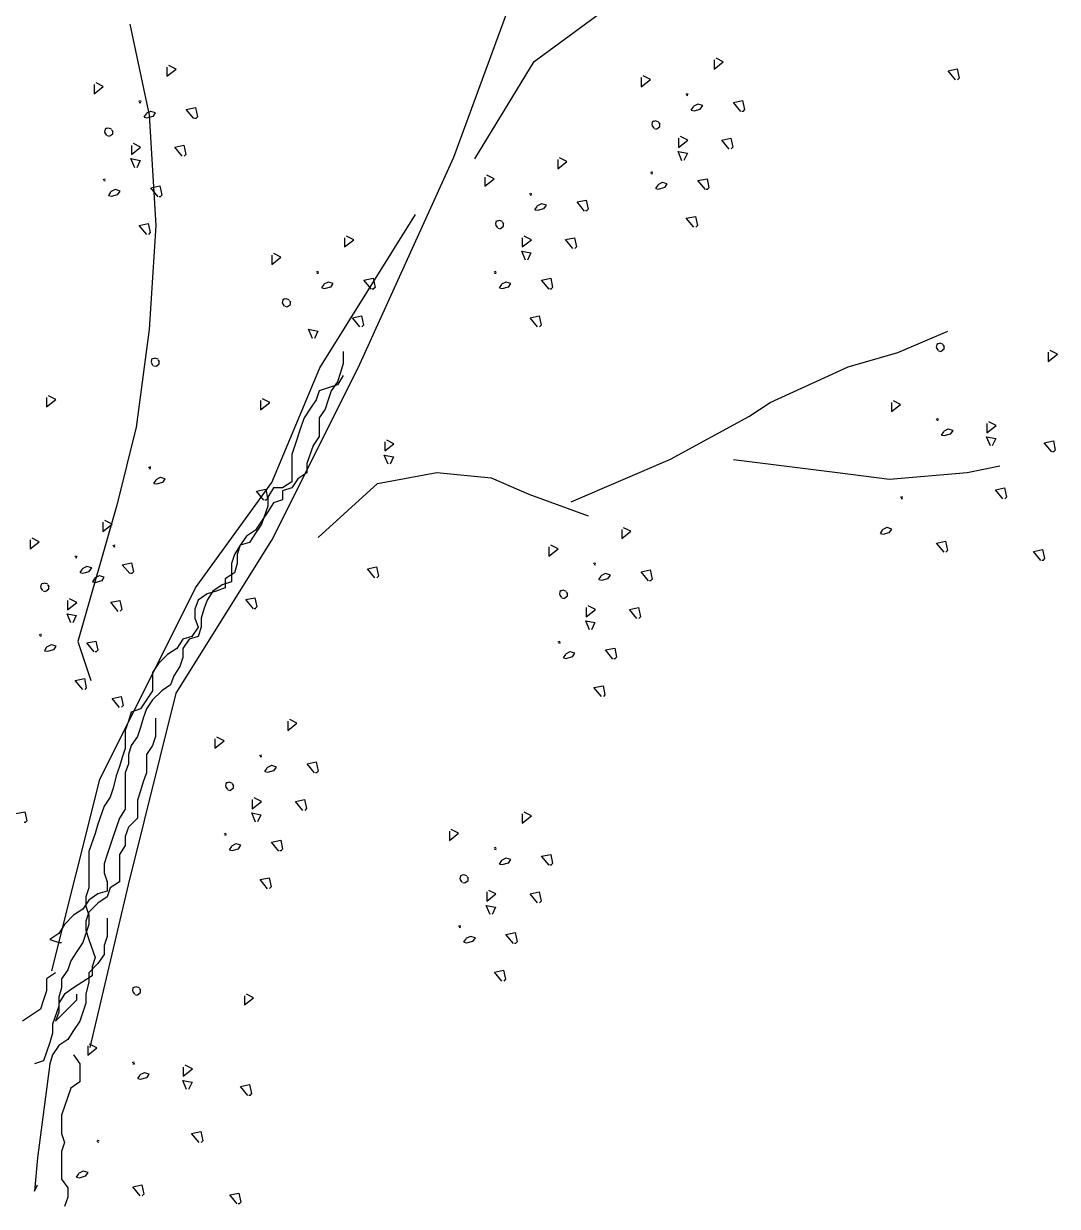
# Model space of a CAD drawing. Extents: x -1.78 to 1.64, y 0 to 4.33.
# Drawn here: x -0.104 to 1.061, y 1.578 to 2.911 of the extents above; entities that cross this region are included whole.
import ezdxf

# ---------------------------------------------------------------- set-up
doc = ezdxf.new("R2010")
doc.units = 0
doc.header["$MEASUREMENT"] = 0

msp = doc.modelspace()

# ---------------------------------------------------------------- linework, layer by layer
for p, q in [((0.3803, 2.7603), (0.4558, 2.9653)), ((0.4711, 2.8682), (0.5625, 2.9353)), ((0.0153, 2.9101), (0.0372, 2.8076)), ((0.4041, 2.7585), (0.4711, 2.8682)), ((0.6737, 2.8698), (0.6737, 2.8594)), ((0.6737, 2.8594), (0.6841, 2.8676)), ((0.6841, 2.8676), (0.6759, 2.8717)), ((0.0571, 2.8618), (0.0571, 2.8514)), ((0.0571, 2.8514), (0.0675, 2.8596)), ((0.0675, 2.8596), (0.0593, 2.8637)), ((0.602, 2.8479), (0.5938, 2.8519)), ((0.9374, 2.8575), (0.9477, 2.8597)), ((0.9458, 2.8473), (0.9374, 2.8575)), ((0.9477, 2.8597), (0.9498, 2.8493)), ((-0.025, 2.842), (-0.025, 2.8317)), ((-0.025, 2.8317), (-0.0146, 2.8398)), ((-0.0146, 2.8398), (-0.0228, 2.8439)), ((0.5916, 2.8501), (0.5916, 2.8397)), ((0.5916, 2.8397), (0.602, 2.8479)), ((0.9498, 2.8493), (0.948, 2.8474)), ((0.6426, 2.8316), (0.642, 2.8307)), ((0.6426, 2.8301), (0.6442, 2.8297)), ((0.6445, 2.8313), (0.6432, 2.8316)), ((0.6442, 2.8304), (0.6442, 2.8307)), ((0.026, 2.8236), (0.0254, 2.8227)), ((0.026, 2.822), (0.0276, 2.8217)), ((0.0279, 2.8233), (0.0266, 2.8236)), ((0.0276, 2.8224), (0.0276, 2.8227)), ((0.0387, 2.8119), (0.0336, 2.8093)), ((0.0444, 2.8103), (0.039, 2.8119)), ((0.0789, 2.814), (0.0892, 2.8161)), ((0.0873, 2.8038), (0.0789, 2.814)), ((0.0892, 2.8161), (0.0914, 2.8058)), ((0.6502, 2.817), (0.6477, 2.8132)), ((0.648, 2.8132), (0.6512, 2.8126)), ((0.6553, 2.8199), (0.6502, 2.8173)), ((0.6512, 2.8126), (0.6582, 2.8145)), ((0.661, 2.8183), (0.6556, 2.8199)), ((0.6582, 2.8142), (0.661, 2.8183)), ((0.6955, 2.822), (0.7058, 2.8241)), ((0.7039, 2.8118), (0.6955, 2.822)), ((0.7049, 2.8122), (0.7068, 2.8122)), ((0.7058, 2.8241), (0.708, 2.8138)), ((0.708, 2.8138), (0.7061, 2.8119)), ((0.0336, 2.809), (0.0311, 2.8052)), ((0.0314, 2.8052), (0.0346, 2.8045)), ((0.0346, 2.8045), (0.0416, 2.8065)), ((0.0372, 2.8076), (0.0446, 2.6831)), ((0.0416, 2.8061), (0.0444, 2.8103)), ((0.0883, 2.8042), (0.0902, 2.8042)), ((0.0914, 2.8058), (0.0895, 2.8039)), ((0.6041, 2.7998), (0.6035, 2.7966)), ((0.606, 2.8008), (0.6041, 2.7998)), ((0.6079, 2.8011), (0.606, 2.8005)), ((0.6114, 2.7998), (0.6079, 2.8011)), ((0.613, 2.7973), (0.6114, 2.7992)), ((-0.0125, 2.7918), (-0.0131, 2.7886)), ((-0.0131, 2.7883), (-0.0109, 2.7848)), ((-0.0106, 2.7928), (-0.0125, 2.7918)), ((-0.0087, 2.7931), (-0.0106, 2.7924)), ((-0.0052, 2.7918), (-0.0087, 2.7931)), ((-0.0074, 2.7842), (-0.0039, 2.7867)), ((-0.0036, 2.7893), (-0.0052, 2.7912)), ((-0.0039, 2.7867), (-0.0039, 2.7893)), ((0.6035, 2.7963), (0.6057, 2.7928)), ((0.6063, 2.7925), (0.6089, 2.7919)), ((0.6092, 2.7922), (0.6127, 2.7947)), ((0.6127, 2.7947), (0.6127, 2.7973)), ((-0.0103, 2.7845), (-0.0077, 2.7839)), ((0.0171, 2.7736), (0.0171, 2.7632)), ((0.0275, 2.7714), (0.0193, 2.7755)), ((0.0659, 2.7716), (0.0762, 2.7737)), ((0.0762, 2.7737), (0.0783, 2.7634)), ((0.6337, 2.7816), (0.6337, 2.7713)), ((0.6337, 2.7713), (0.6441, 2.7794)), ((0.6441, 2.7794), (0.6359, 2.7835)), ((0.6825, 2.7796), (0.6928, 2.7817)), ((0.6909, 2.7694), (0.6825, 2.7796)), ((0.6928, 2.7817), (0.695, 2.7714)), ((0.0209, 2.7483), (0.0166, 2.7586)), ((0.0166, 2.7586), (0.027, 2.7567)), ((0.0171, 2.7632), (0.0275, 2.7714)), ((0.0743, 2.7614), (0.0659, 2.7716)), ((0.0783, 2.7634), (0.0765, 2.7614)), ((0.2725, 2.523), (0.3803, 2.7603)), ((0.5079, 2.7554), (0.4997, 2.7595)), ((0.6375, 2.7563), (0.6332, 2.7666)), ((0.6332, 2.7666), (0.6436, 2.7647)), ((0.6436, 2.7647), (0.6397, 2.7564)), ((0.695, 2.7714), (0.6931, 2.7695)), ((0.027, 2.7567), (0.0231, 2.7484)), ((0.4975, 2.7576), (0.4975, 2.7472)), ((0.4975, 2.7472), (0.5079, 2.7554)), ((-0.014, 2.7355), (-0.0147, 2.7345)), ((-0.014, 2.7339), (-0.0124, 2.7336)), ((-0.0121, 2.7352), (-0.0134, 2.7355)), ((-0.0124, 2.7342), (-0.0124, 2.7345)), ((0.4154, 2.7379), (0.4154, 2.7275)), ((0.4154, 2.7275), (0.4258, 2.7357)), ((0.4258, 2.7357), (0.4177, 2.7398)), ((0.6026, 2.7435), (0.6019, 2.7425)), ((0.6026, 2.7419), (0.6042, 2.7416)), ((0.6045, 2.7432), (0.6032, 2.7435)), ((0.6042, 2.7422), (0.6042, 2.7425)), ((0.6554, 2.7338), (0.6658, 2.736)), ((0.6639, 2.7237), (0.6554, 2.7338)), ((0.6658, 2.736), (0.6679, 2.7257)), ((-0.0064, 2.7209), (-0.0089, 2.717)), ((-0.0013, 2.7237), (-0.0064, 2.7212)), ((0.0044, 2.7221), (-0.001, 2.7237)), ((0.0015, 2.718), (0.0044, 2.7221)), ((0.0388, 2.7258), (0.0492, 2.728)), ((0.0473, 2.7157), (0.0388, 2.7258)), ((0.0492, 2.728), (0.0513, 2.7176)), ((0.4664, 2.7195), (0.4658, 2.7185)), ((0.4683, 2.7191), (0.4671, 2.7195)), ((0.6102, 2.7289), (0.6077, 2.7251)), ((0.608, 2.7251), (0.6112, 2.7244)), ((0.6153, 2.7317), (0.6102, 2.7292)), ((0.6112, 2.7244), (0.6181, 2.7263)), ((0.621, 2.7301), (0.6156, 2.7317)), ((0.6181, 2.726), (0.621, 2.7301)), ((0.6649, 2.7241), (0.6668, 2.7241)), ((0.6679, 2.7257), (0.6661, 2.7237)), ((-0.0086, 2.717), (-0.0054, 2.7164)), ((-0.0054, 2.7164), (0.0015, 2.7183)), ((0.0483, 2.7161), (0.0502, 2.7161)), ((0.0513, 2.7176), (0.0495, 2.7157)), ((0.4664, 2.7179), (0.468, 2.7176)), ((0.468, 2.7182), (0.468, 2.7185)), ((0.4792, 2.7077), (0.4741, 2.7051)), ((0.4849, 2.7061), (0.4795, 2.7077)), ((0.482, 2.702), (0.4849, 2.7061)), ((0.5193, 2.7098), (0.5296, 2.7119)), ((0.5278, 2.6996), (0.5193, 2.7098)), ((0.5296, 2.7119), (0.5318, 2.7016)), ((0.2294, 2.523), (0.3372, 2.6956)), ((0.4741, 2.7048), (0.4715, 2.701)), ((0.4718, 2.701), (0.475, 2.7004)), ((0.475, 2.7004), (0.482, 2.7023)), ((0.5287, 2.7001), (0.5306, 2.7001)), ((0.5318, 2.7016), (0.53, 2.6997)), ((0.6424, 2.6914), (0.6528, 2.6936)), ((0.6528, 2.6936), (0.6549, 2.6833)), ((0.0258, 2.6834), (0.0361, 2.6856)), ((0.0343, 2.6732), (0.0258, 2.6834)), ((0.0361, 2.6856), (0.0383, 2.6752)), ((0.0446, 2.6831), (0.0372, 2.566)), ((0.4279, 2.6876), (0.4273, 2.6845)), ((0.4273, 2.6841), (0.4295, 2.6806)), ((0.4298, 2.6886), (0.4279, 2.6876)), ((0.4318, 2.6889), (0.4298, 2.6883)), ((0.4302, 2.6803), (0.4327, 2.6797)), ((0.4352, 2.6876), (0.4318, 2.6889)), ((0.433, 2.68), (0.4365, 2.6826)), ((0.4368, 2.6851), (0.4352, 2.687)), ((0.4365, 2.6826), (0.4365, 2.6851)), ((0.6509, 2.6813), (0.6424, 2.6914)), ((0.6549, 2.6833), (0.6531, 2.6813)), ((0.0383, 2.6752), (0.0365, 2.6733)), ((0.2573, 2.6695), (0.2573, 2.6591)), ((0.2573, 2.6591), (0.2677, 2.6673)), ((0.2677, 2.6673), (0.2595, 2.6714)), ((0.4575, 2.6695), (0.4575, 2.6591)), ((0.4575, 2.6591), (0.4679, 2.6673)), ((0.4679, 2.6673), (0.4597, 2.6714)), ((0.5063, 2.6674), (0.5166, 2.6695)), ((0.5147, 2.6572), (0.5063, 2.6674)), ((0.5166, 2.6695), (0.5188, 2.6592)), ((0.4613, 2.6441), (0.457, 2.6544)), ((0.457, 2.6544), (0.4674, 2.6525)), ((0.4674, 2.6525), (0.4635, 2.6442)), ((0.5188, 2.6592), (0.5169, 2.6573)), ((0.1752, 2.6497), (0.1752, 2.6393)), ((0.1752, 2.6393), (0.1856, 2.6475)), ((0.1856, 2.6475), (0.1774, 2.6516)), ((0.2262, 2.6313), (0.2256, 2.6304)), ((0.2262, 2.6297), (0.2278, 2.6294)), ((0.2281, 2.631), (0.2268, 2.6313)), ((0.2278, 2.63), (0.2278, 2.6304)), ((0.4264, 2.6313), (0.4258, 2.6304)), ((0.4264, 2.6297), (0.428, 2.6294)), ((0.4283, 2.631), (0.427, 2.6313)), ((0.428, 2.63), (0.428, 2.6304)), ((0.2338, 2.6167), (0.2313, 2.6129)), ((0.2316, 2.6129), (0.2348, 2.6122)), ((0.2389, 2.6195), (0.2338, 2.617)), ((0.2348, 2.6122), (0.2418, 2.6141)), ((0.2446, 2.618), (0.2392, 2.6195)), ((0.2418, 2.6138), (0.2446, 2.618)), ((0.2791, 2.6216), (0.2894, 2.6238)), ((0.2875, 2.6115), (0.2791, 2.6216)), ((0.2894, 2.6238), (0.2916, 2.6135)), ((0.2916, 2.6135), (0.2897, 2.6115)), ((0.434, 2.6167), (0.4315, 2.6129)), ((0.4318, 2.6129), (0.435, 2.6122)), ((0.4391, 2.6195), (0.434, 2.617)), ((0.435, 2.6122), (0.442, 2.6141)), ((0.4448, 2.618), (0.4394, 2.6195)), ((0.442, 2.6138), (0.4448, 2.618)), ((0.4793, 2.6216), (0.4896, 2.6238)), ((0.4877, 2.6115), (0.4793, 2.6216)), ((0.4896, 2.6238), (0.4918, 2.6135)), ((0.4918, 2.6135), (0.4899, 2.6115)), ((0.1877, 2.5995), (0.1871, 2.5963)), ((0.1896, 2.6005), (0.1877, 2.5995)), ((0.1915, 2.6008), (0.1896, 2.6001)), ((0.195, 2.5995), (0.1915, 2.6008)), ((0.1966, 2.597), (0.195, 2.5989)), ((0.2885, 2.6119), (0.2904, 2.6119)), ((0.4887, 2.6119), (0.4906, 2.6119)), ((0.1871, 2.596), (0.1893, 2.5925)), ((0.1899, 2.5922), (0.1925, 2.5915)), ((0.1928, 2.5919), (0.1963, 2.5944)), ((0.1963, 2.5944), (0.1963, 2.597)), ((0.2661, 2.5792), (0.2764, 2.5814)), ((0.2745, 2.5691), (0.2661, 2.5792)), ((0.2764, 2.5814), (0.2785, 2.5711)), ((0.4663, 2.5792), (0.4766, 2.5814)), ((0.4747, 2.5691), (0.4663, 2.5792)), ((0.4766, 2.5814), (0.4787, 2.5711)), ((0.0372, 2.566), (0.0226, 2.4562)), ((0.2211, 2.556), (0.2168, 2.5663)), ((0.2168, 2.5663), (0.2272, 2.5643)), ((0.2272, 2.5643), (0.2233, 2.5561)), ((0.2785, 2.5711), (0.2767, 2.5691)), ((0.4787, 2.5711), (0.4769, 2.5691)), ((0.8809, 2.5401), (0.937, 2.5641)), ((0.9246, 2.5493), (0.924, 2.5461)), ((0.924, 2.5458), (0.9262, 2.5423)), ((0.9265, 2.5503), (0.9246, 2.5493)), ((0.9284, 2.5506), (0.9265, 2.55)), ((0.9319, 2.5493), (0.9284, 2.5506)), ((0.9335, 2.5468), (0.9319, 2.5487)), ((0.9332, 2.5442), (0.9332, 2.5468)), ((0.0398, 2.5325), (0.0392, 2.5293)), ((0.0417, 2.5335), (0.0398, 2.5325)), ((0.0436, 2.5338), (0.0417, 2.5331)), ((0.0471, 2.5325), (0.0436, 2.5338)), ((0.2558, 2.5414), (0.2558, 2.5278)), ((0.8249, 2.5241), (0.8809, 2.5401)), ((0.9268, 2.542), (0.9294, 2.5414)), ((0.9297, 2.5417), (0.9332, 2.5442)), ((1.0502, 2.5405), (1.0502, 2.5301)), ((1.0502, 2.5301), (1.0606, 2.5383)), ((1.0606, 2.5383), (1.0524, 2.5424)), ((0.0392, 2.529), (0.0414, 2.5255)), ((0.042, 2.5252), (0.0446, 2.5246)), ((0.0449, 2.5249), (0.0484, 2.5274)), ((0.0487, 2.53), (0.0471, 2.5319)), ((0.0484, 2.5274), (0.0484, 2.53)), ((0.1755, 2.3288), (0.2725, 2.523)), ((0.1755, 2.3936), (0.2294, 2.523)), ((0.2558, 2.5278), (0.2527, 2.5176)), ((0.7368, 2.484), (0.8249, 2.5241)), ((0.2492, 2.5071), (0.2422, 2.4969)), ((0.2527, 2.5176), (0.2492, 2.5071)), ((0.2558, 2.5141), (0.2492, 2.5039)), ((0.2285, 2.4969), (0.2253, 2.4867)), ((0.239, 2.5004), (0.2285, 2.4969)), ((0.2492, 2.5039), (0.239, 2.5004)), ((0.2422, 2.4969), (0.239, 2.4867)), ((-0.0786, 2.4893), (-0.0786, 2.4789)), ((-0.0786, 2.4789), (-0.0682, 2.4871)), ((-0.0682, 2.4871), (-0.0764, 2.4912)), ((0.1625, 2.4861), (0.1625, 2.4757)), ((0.1625, 2.4757), (0.1729, 2.4839)), ((0.1729, 2.4839), (0.1647, 2.488)), ((0.2253, 2.4867), (0.2183, 2.4765)), ((0.239, 2.4867), (0.2355, 2.4765)), ((0.7128, 2.468), (0.7368, 2.484)), ((0.8736, 2.4839), (0.8736, 2.4736)), ((0.8736, 2.4736), (0.884, 2.4817)), ((0.884, 2.4817), (0.8758, 2.4858)), ((0.2117, 2.4664), (0.2082, 2.4559)), ((0.2183, 2.4765), (0.2117, 2.4664)), ((0.2355, 2.4765), (0.2285, 2.4664)), ((0.2285, 2.4664), (0.2285, 2.4457)), ((0.6247, 2.4199), (0.7128, 2.468)), ((0.9246, 2.4655), (0.924, 2.4646)), ((0.9265, 2.4652), (0.9252, 2.4655)), ((0.0226, 2.4562), (0.0007, 2.3683)), ((0.2082, 2.4559), (0.2012, 2.4355)), ((0.9246, 2.4639), (0.9262, 2.4636)), ((0.9262, 2.4643), (0.9262, 2.4646)), ((0.9373, 2.4538), (0.9322, 2.4512)), ((0.943, 2.4522), (0.9376, 2.4538)), ((0.9402, 2.448), (0.943, 2.4522)), ((0.9813, 2.4602), (0.9813, 2.4498)), ((0.9813, 2.4498), (0.9917, 2.458)), ((0.9917, 2.458), (0.9835, 2.4621)), ((0.2285, 2.4457), (0.2218, 2.4355)), ((0.3026, 2.4395), (0.3026, 2.4292)), ((0.3129, 2.4373), (0.3048, 2.4414)), ((0.9322, 2.4509), (0.9297, 2.4471)), ((0.93, 2.4471), (0.9332, 2.4465)), ((0.9332, 2.4465), (0.9402, 2.4484)), ((0.9851, 2.4349), (0.9808, 2.4451)), ((0.9808, 2.4451), (0.9912, 2.4432)), ((0.9912, 2.4432), (0.9873, 2.4349)), ((1.0457, 2.4383), (1.0561, 2.4405)), ((1.0561, 2.4405), (1.0582, 2.4302)), ((0.2012, 2.4355), (0.198, 2.4253)), ((0.2218, 2.4355), (0.2148, 2.4152)), ((0.3026, 2.4292), (0.3129, 2.4373)), ((1.0542, 2.4282), (1.0457, 2.4383)), ((1.0552, 2.4286), (1.057, 2.4286)), ((1.0582, 2.4302), (1.0564, 2.4282)), ((0.198, 2.4253), (0.198, 2.3945)), ((0.2148, 2.4152), (0.2148, 2.4047)), ((0.3064, 2.4142), (0.302, 2.4245)), ((0.302, 2.4245), (0.3125, 2.4226)), ((0.3125, 2.4226), (0.3086, 2.4143)), ((0.5126, 2.3718), (0.6247, 2.4199)), ((0.6957, 2.4196), (0.8128, 2.4049)), ((0.9591, 2.4049), (0.9957, 2.4123)), ((0.0369, 2.4111), (0.0363, 2.4102)), ((0.0369, 2.4096), (0.0385, 2.4092)), ((0.0388, 2.4108), (0.0375, 2.4111)), ((0.0385, 2.4099), (0.0385, 2.4102)), ((0.0496, 2.3994), (0.0445, 2.3968)), ((0.0553, 2.3978), (0.0499, 2.3994)), ((0.2148, 2.4047), (0.2047, 2.398)), ((0.2944, 2.3927), (0.3614, 2.4049)), ((0.3614, 2.4049), (0.4224, 2.3988)), ((0.4224, 2.3988), (0.465, 2.3805)), ((0.8128, 2.4049), (0.8713, 2.3976)), ((0.8713, 2.3976), (0.9591, 2.4049)), ((0.0445, 2.3965), (0.042, 2.3927)), ((0.0423, 2.3927), (0.0455, 2.3921)), ((0.0455, 2.3921), (0.0525, 2.394)), ((0.0525, 2.3937), (0.0553, 2.3978)), ((0.0892, 2.2749), (0.1755, 2.3936)), ((0.158, 2.384), (0.1684, 2.3861)), ((0.1684, 2.3861), (0.1705, 2.3758)), ((0.1773, 2.3878), (0.1707, 2.3773)), ((0.1875, 2.3878), (0.1773, 2.3878)), ((0.198, 2.3945), (0.1875, 2.3878)), ((0.198, 2.3878), (0.1875, 2.3843)), ((0.2047, 2.398), (0.198, 2.3878)), ((0.2274, 2.3317), (0.2944, 2.3927)), ((0.9907, 2.3854), (1.001, 2.3876)), ((0.9992, 2.3753), (0.9907, 2.3854)), ((1.001, 2.3876), (1.0032, 2.3773)), ((0.1665, 2.3738), (0.158, 2.384)), ((0.1675, 2.3742), (0.1694, 2.3742)), ((0.1705, 2.3758), (0.1687, 2.3739)), ((0.1707, 2.3773), (0.1707, 2.3671)), ((0.1875, 2.3741), (0.1773, 2.3706)), ((0.1875, 2.3843), (0.1875, 2.3741)), ((0.465, 2.3805), (0.532, 2.3561)), ((0.8846, 2.3774), (0.8839, 2.3764)), ((0.8846, 2.3758), (0.8861, 2.3755)), ((0.8865, 2.3771), (0.8852, 2.3774)), ((0.8861, 2.3761), (0.8861, 2.3764)), ((1.0032, 2.3773), (1.0014, 2.3753)), ((0.0007, 2.3683), (-0.0432, 2.2146)), ((0.1707, 2.3671), (0.1637, 2.3468)), ((0.1707, 2.3605), (0.1637, 2.35)), ((0.1773, 2.3706), (0.1707, 2.3605)), ((-0.015, 2.3489), (-0.015, 2.3386)), ((-0.015, 2.3386), (-0.0046, 2.3467)), ((-0.0046, 2.3467), (-0.0128, 2.3508)), ((0.1637, 2.35), (0.157, 2.3398)), ((0.1637, 2.3468), (0.157, 2.3366)), ((0.1468, 2.3331), (0.1398, 2.3229)), ((0.157, 2.3398), (0.1468, 2.3331)), ((0.157, 2.3366), (0.15, 2.3261)), ((0.5696, 2.3409), (0.5696, 2.3305)), ((0.5696, 2.3305), (0.58, 2.3387)), ((0.58, 2.3387), (0.5718, 2.3428)), ((0.8633, 2.34), (0.8608, 2.3362)), ((0.8611, 2.3362), (0.8643, 2.3355)), ((0.8684, 2.3429), (0.8633, 2.3403)), ((0.8643, 2.3355), (0.8712, 2.3374)), ((0.8741, 2.3413), (0.8687, 2.3429)), ((0.8712, 2.3371), (0.8741, 2.3413)), ((-0.0971, 2.3292), (-0.0971, 2.3188)), ((-0.0971, 2.3188), (-0.0867, 2.327)), ((-0.0867, 2.327), (-0.0949, 2.3311)), ((-0.0031, 2.323), (-0.0038, 2.3221)), ((-0.0031, 2.3214), (-0.0015, 2.3211)), ((-0.0012, 2.3227), (-0.0025, 2.323)), ((-0.0015, 2.3217), (-0.0015, 2.3221)), ((0.0677, 2.1562), (0.1755, 2.3288)), ((0.1398, 2.3229), (0.1332, 2.3124)), ((0.1398, 2.3229), (0.1363, 2.3124)), ((0.15, 2.3261), (0.1398, 2.3229)), ((0.4875, 2.3212), (0.4875, 2.3108)), ((0.4875, 2.3108), (0.4979, 2.319)), ((0.4979, 2.319), (0.4897, 2.3231)), ((0.9244, 2.3253), (0.9347, 2.3275)), ((0.9329, 2.3151), (0.9244, 2.3253)), ((0.9347, 2.3275), (0.9369, 2.3171)), ((-0.0461, 2.3108), (-0.0467, 2.3098)), ((-0.0461, 2.3092), (-0.0445, 2.3089)), ((-0.0442, 2.3105), (-0.0454, 2.3108)), ((-0.0445, 2.3095), (-0.0445, 2.3098)), ((0.1332, 2.3124), (0.1297, 2.3023)), ((0.1363, 2.3124), (0.1363, 2.3023)), ((0.9369, 2.3171), (0.9351, 2.3152)), ((1.0337, 2.3161), (1.044, 2.3182)), ((1.0421, 2.3059), (1.0337, 2.3161)), ((1.0431, 2.3063), (1.045, 2.3063)), ((1.044, 2.3182), (1.0462, 2.3079)), ((1.0462, 2.3079), (1.0443, 2.3059)), ((-0.0384, 2.2962), (-0.041, 2.2923)), ((-0.0407, 2.2923), (-0.0375, 2.2917)), ((-0.0333, 2.299), (-0.0384, 2.2965)), ((-0.0375, 2.2917), (-0.0305, 2.2936)), ((-0.0276, 2.2974), (-0.033, 2.299)), ((-0.0305, 2.2933), (-0.0276, 2.2974)), ((0.0068, 2.3011), (0.0171, 2.3033)), ((0.0153, 2.291), (0.0068, 2.3011)), ((0.0171, 2.3033), (0.0193, 2.293)), ((0.0193, 2.293), (0.0175, 2.291)), ((0.1297, 2.3023), (0.1297, 2.2819)), ((0.1363, 2.3023), (0.1332, 2.2921)), ((0.2831, 2.2964), (0.2934, 2.2985)), ((0.2915, 2.2862), (0.2831, 2.2964)), ((0.2934, 2.2985), (0.2956, 2.2882)), ((0.5385, 2.3028), (0.5379, 2.3018)), ((0.5385, 2.3012), (0.5401, 2.3009)), ((0.5404, 2.3025), (0.5391, 2.3028)), ((0.5401, 2.3015), (0.5401, 2.3018)), ((0.5914, 2.2931), (0.6017, 2.2953)), ((0.5998, 2.2829), (0.5914, 2.2931)), ((0.6017, 2.2953), (0.6039, 2.2849)), ((-0.0846, 2.279), (-0.0852, 2.2758)), ((-0.0827, 2.2799), (-0.0846, 2.279)), ((-0.0807, 2.2802), (-0.0827, 2.2796)), ((-0.0773, 2.279), (-0.0807, 2.2802)), ((-0.0244, 2.2856), (-0.0269, 2.2818)), ((-0.0266, 2.2818), (-0.0234, 2.2812)), ((-0.0193, 2.2885), (-0.0244, 2.2859)), ((-0.0234, 2.2812), (-0.0164, 2.2831)), ((-0.0136, 2.2869), (-0.019, 2.2885)), ((-0.0164, 2.2827), (-0.0136, 2.2869)), ((0.0162, 2.2914), (0.0181, 2.2914)), ((0.1297, 2.2819), (0.1195, 2.2784)), ((0.1332, 2.2921), (0.1227, 2.2851)), ((0.1227, 2.2851), (0.1227, 2.2749)), ((0.2956, 2.2882), (0.2937, 2.2863)), ((0.5461, 2.2881), (0.5436, 2.2843)), ((0.5439, 2.2843), (0.5471, 2.2837)), ((0.5512, 2.291), (0.5461, 2.2885)), ((0.5471, 2.2837), (0.5541, 2.2856)), ((0.5569, 2.2894), (0.5515, 2.291)), ((0.5541, 2.2853), (0.5569, 2.2894)), ((0.6008, 2.2834), (0.6027, 2.2834)), ((0.6039, 2.2849), (0.602, 2.283)), ((-0.0852, 2.2755), (-0.083, 2.272)), ((-0.0823, 2.2717), (-0.0798, 2.271)), ((-0.0795, 2.2713), (-0.076, 2.2739)), ((-0.0757, 2.2764), (-0.0773, 2.2783)), ((-0.076, 2.2739), (-0.076, 2.2764)), ((-0.0186, 2.0592), (0.0892, 2.2749)), ((0.1023, 2.2682), (0.0922, 2.2612)), ((0.1125, 2.2714), (0.1023, 2.2682)), ((0.109, 2.2714), (0.1023, 2.2612)), ((0.1195, 2.2784), (0.109, 2.2714)), ((0.1227, 2.2749), (0.1125, 2.2714)), ((0.5, 2.271), (0.4994, 2.2678)), ((0.4994, 2.2675), (0.5016, 2.264)), ((0.5019, 2.2719), (0.5, 2.271)), ((0.5038, 2.2722), (0.5019, 2.2716)), ((0.5073, 2.271), (0.5038, 2.2722)), ((0.5051, 2.2633), (0.5086, 2.2659)), ((0.5089, 2.2684), (0.5073, 2.2703)), ((0.5086, 2.2659), (0.5086, 2.2684)), ((-0.055, 2.2608), (-0.055, 2.2504)), ((-0.055, 2.2504), (-0.0446, 2.2586)), ((-0.0446, 2.2586), (-0.0528, 2.2627)), ((-0.0062, 2.2587), (0.0041, 2.2609)), ((0.0022, 2.2485), (-0.0062, 2.2587)), ((0.0041, 2.2609), (0.0063, 2.2505)), ((0.0922, 2.2612), (0.0887, 2.2511)), ((0.1023, 2.2612), (0.0988, 2.2511)), ((0.146, 2.2617), (0.1563, 2.2638)), ((0.1545, 2.2515), (0.146, 2.2617)), ((0.1563, 2.2638), (0.1585, 2.2535)), ((0.1585, 2.2535), (0.1567, 2.2516)), ((0.5022, 2.2636), (0.5048, 2.263)), ((0.5296, 2.2528), (0.5296, 2.2424)), ((0.54, 2.2506), (0.5318, 2.2547)), ((0.5784, 2.2507), (0.5887, 2.2529)), ((0.5887, 2.2529), (0.5908, 2.2425)), ((-0.0512, 2.2355), (-0.0555, 2.2457)), ((-0.0555, 2.2457), (-0.0451, 2.2438)), ((-0.0451, 2.2438), (-0.049, 2.2355)), ((0.0063, 2.2505), (0.0044, 2.2486)), ((0.0887, 2.2511), (0.0887, 2.2409)), ((0.0887, 2.2409), (0.0922, 2.2307)), ((0.0988, 2.2511), (0.0957, 2.2409)), ((0.0957, 2.2409), (0.0957, 2.2307)), ((0.1554, 2.2519), (0.1573, 2.2519)), ((0.5296, 2.2424), (0.54, 2.2506)), ((0.5868, 2.2405), (0.5784, 2.2507)), ((0.5908, 2.2425), (0.589, 2.2406)), ((0.0922, 2.2307), (0.0852, 2.2202)), ((0.0957, 2.2307), (0.0922, 2.2202)), ((0.5334, 2.2275), (0.5291, 2.2377)), ((0.5291, 2.2377), (0.5395, 2.2358)), ((0.5395, 2.2358), (0.5356, 2.2275)), ((-0.0861, 2.2226), (-0.0867, 2.2217)), ((-0.0861, 2.2211), (-0.0845, 2.2207)), ((-0.0842, 2.2223), (-0.0855, 2.2226)), ((-0.0845, 2.2214), (-0.0845, 2.2217)), ((-0.0432, 2.2146), (-0.0286, 2.1707)), ((-0.0332, 2.213), (-0.0229, 2.2151)), ((-0.0248, 2.2028), (-0.0332, 2.213)), ((-0.0229, 2.2151), (-0.0207, 2.2048)), ((0.075, 2.217), (0.0683, 2.2065)), ((0.0852, 2.2202), (0.075, 2.217)), ((0.082, 2.217), (0.075, 2.2065)), ((0.0922, 2.2202), (0.082, 2.217)), ((0.4985, 2.2146), (0.4978, 2.2137)), ((0.4985, 2.213), (0.5001, 2.2127)), ((0.5004, 2.2143), (0.4991, 2.2146)), ((0.5001, 2.2134), (0.5001, 2.2137)), ((-0.0785, 2.208), (-0.081, 2.2042)), ((-0.0807, 2.2042), (-0.0775, 2.2036)), ((-0.0734, 2.2109), (-0.0785, 2.2083)), ((-0.0775, 2.2036), (-0.0705, 2.2055)), ((-0.0677, 2.2093), (-0.0731, 2.2109)), ((-0.0705, 2.2052), (-0.0677, 2.2093)), ((-0.0238, 2.2032), (-0.0219, 2.2032)), ((-0.0207, 2.2048), (-0.0226, 2.2029)), ((0.0578, 2.1999), (0.0477, 2.1897)), ((0.0683, 2.2065), (0.0578, 2.1999)), ((0.075, 2.2065), (0.075, 2.1964)), ((0.5061, 2.2), (0.5036, 2.1962)), ((0.5112, 2.2029), (0.5061, 2.2003)), ((0.5169, 2.2013), (0.5115, 2.2029)), ((0.514, 2.1971), (0.5169, 2.2013)), ((0.5513, 2.205), (0.5617, 2.2071)), ((0.5598, 2.1948), (0.5513, 2.205)), ((0.5617, 2.2071), (0.5638, 2.1968)), ((0.0477, 2.1897), (0.041, 2.1795)), ((0.0715, 2.1862), (0.0648, 2.176)), ((0.075, 2.1964), (0.0715, 2.1862)), ((0.5039, 2.1962), (0.5071, 2.1955)), ((0.5071, 2.1955), (0.514, 2.1975)), ((0.5608, 2.1952), (0.5627, 2.1952)), ((0.5638, 2.1968), (0.562, 2.1949)), ((-0.0462, 2.1706), (-0.0359, 2.1727)), ((-0.0359, 2.1727), (-0.0338, 2.1624)), ((0.041, 2.1795), (0.041, 2.1588)), ((0.0648, 2.176), (0.0613, 2.1658)), ((-0.0378, 2.1604), (-0.0462, 2.1706)), ((-0.0338, 2.1624), (-0.0356, 2.1605)), ((0.0613, 2.1658), (0.0512, 2.1588)), ((0.5383, 2.1626), (0.5487, 2.1647)), ((0.5468, 2.1524), (0.5383, 2.1626)), ((0.5487, 2.1647), (0.5508, 2.1544)), ((-0.0047, 2.1505), (0.0056, 2.1527)), ((0.0038, 2.1403), (-0.0047, 2.1505)), ((0.0056, 2.1527), (0.0078, 2.1423)), ((0.0138, 1.9405), (0.0677, 2.1562)), ((0.034, 2.1487), (0.0273, 2.1385)), ((0.041, 2.1588), (0.034, 2.1487)), ((0.041, 2.1487), (0.034, 2.1385)), ((0.0512, 2.1588), (0.041, 2.1487)), ((0.5508, 2.1544), (0.549, 2.1524)), ((0.0078, 2.1423), (0.006, 2.1404)), ((0.0168, 2.135), (0.0137, 2.1248)), ((0.0273, 2.1385), (0.0168, 2.135)), ((0.034, 2.1385), (0.0305, 2.128)), ((0.0137, 2.1248), (0.0102, 2.1143)), ((0.0305, 2.128), (0.0273, 2.1178)), ((0.0442, 2.128), (0.0442, 2.1076)), ((0.1932, 2.1246), (0.1932, 2.1142)), ((0.1932, 2.1142), (0.2036, 2.1224)), ((0.2036, 2.1224), (0.1955, 2.1265)), ((0.0102, 2.1143), (0.0102, 2.0939)), ((0.0238, 2.1076), (0.0168, 2.0974)), ((0.0273, 2.1178), (0.0238, 2.1076)), ((0.0442, 2.1076), (0.041, 2.0974)), ((0.1215, 2.1026), (0.1134, 2.1067)), ((0.0102, 2.0939), (0.0067, 2.0838)), ((0.0168, 2.0974), (0.0137, 2.0873)), ((0.041, 2.0974), (0.034, 2.0873)), ((0.1112, 2.1048), (0.1112, 2.0944)), ((0.1112, 2.0944), (0.1215, 2.1026)), ((0.0067, 2.0838), (0.0035, 2.0736)), ((0.0137, 2.0873), (0.0137, 2.0768)), ((0.034, 2.0873), (0.034, 2.0666)), ((0.1621, 2.0864), (0.1615, 2.0855)), ((0.1621, 2.0848), (0.1637, 2.0845)), ((0.164, 2.0861), (0.1628, 2.0864)), ((0.1637, 2.0851), (0.1637, 2.0855)), ((0.215, 2.0768), (0.2253, 2.0789)), ((0.2253, 2.0789), (0.2275, 2.0686)), ((0.0035, 2.0736), (0, 2.0631)), ((0.0137, 2.0768), (0.0102, 2.0666)), ((0.0102, 2.0666), (0.0102, 2.0256)), ((0.034, 2.0666), (0.0305, 2.0564)), ((0.1698, 2.0718), (0.1672, 2.068)), ((0.1675, 2.068), (0.1707, 2.0673)), ((0.1749, 2.0747), (0.1698, 2.0721)), ((0.1707, 2.0673), (0.1777, 2.0692)), ((0.1806, 2.0731), (0.1752, 2.0747)), ((0.1777, 2.0689), (0.1806, 2.0731)), ((0.2235, 2.0666), (0.215, 2.0768)), ((0.2244, 2.067), (0.2263, 2.067)), ((0.2275, 2.0686), (0.2257, 2.0666)), ((-0.0725, 1.8434), (-0.0186, 2.0592)), ((0, 2.0631), (-0.0035, 2.0494)), ((0.0305, 2.0564), (0.0273, 2.0462)), ((0.1236, 2.0546), (0.123, 2.0514)), ((0.1255, 2.0556), (0.1236, 2.0546)), ((0.1275, 2.0559), (0.1255, 2.0552)), ((0.131, 2.0546), (0.1275, 2.0559)), ((0.1325, 2.0521), (0.131, 2.054)), ((-0.007, 2.0392), (-0.0137, 2.0291)), ((-0.0035, 2.0494), (-0.007, 2.0392)), ((0.0273, 2.0462), (0.0238, 2.0357)), ((0.123, 2.0511), (0.1252, 2.0476)), ((0.1259, 2.0473), (0.1284, 2.0467)), ((0.1287, 2.047), (0.1322, 2.0495)), ((0.1322, 2.0495), (0.1322, 2.0521)), ((-0.0137, 2.0291), (-0.0207, 2.0087)), ((0.0102, 2.0256), (0.0035, 2.0154)), ((0.0238, 2.0357), (0.0238, 2.0154)), ((0.1532, 2.0364), (0.1532, 2.026)), ((0.1532, 2.026), (0.1636, 2.0342)), ((0.1636, 2.0342), (0.1554, 2.0383)), ((0.202, 2.0343), (0.2123, 2.0365)), ((0.2104, 2.0242), (0.202, 2.0343)), ((0.2123, 2.0365), (0.2145, 2.0262)), ((0.2145, 2.0262), (0.2126, 2.0242)), ((-0.1133, 2.0207), (-0.103, 2.0228)), ((-0.103, 2.0228), (-0.1008, 2.0125)), ((-0.1008, 2.0125), (-0.1027, 2.0106)), ((0.0035, 2.0154), (-0.0035, 1.995)), ((0.0238, 2.0154), (0.0137, 2.0052)), ((0.1571, 2.0111), (0.1527, 2.0214)), ((0.1527, 2.0214), (0.1631, 2.0194)), ((0.1631, 2.0194), (0.1593, 2.0112)), ((0.4575, 2.0204), (0.4575, 2.01)), ((0.4575, 2.01), (0.4679, 2.0182)), ((0.4679, 2.0182), (0.4597, 2.0223)), ((-0.1039, 2.0109), (-0.102, 2.0109)), ((-0.0207, 2.0087), (-0.0238, 1.9982)), ((0.0137, 2.0052), (0.0102, 1.995)), ((0.3754, 2.0007), (0.3754, 1.9903)), ((0.3858, 1.9985), (0.3776, 2.0026)), ((-0.0238, 1.9982), (-0.0308, 1.9779)), ((-0.0035, 1.995), (-0.007, 1.9845)), ((0.0102, 1.995), (0.0102, 1.9845)), ((0.1221, 1.9983), (0.1215, 1.9973)), ((0.1221, 1.9967), (0.1237, 1.9964)), ((0.124, 1.998), (0.1227, 1.9983)), ((0.1237, 1.997), (0.1237, 1.9973)), ((0.1348, 1.9865), (0.1297, 1.984)), ((0.1405, 1.9849), (0.1351, 1.9865)), ((0.175, 1.9886), (0.1853, 1.9908)), ((0.1834, 1.9784), (0.175, 1.9886)), ((0.1853, 1.9908), (0.1875, 1.9804)), ((0.3754, 1.9903), (0.3858, 1.9985)), ((-0.0308, 1.9779), (-0.0308, 1.9368)), ((-0.0102, 1.9744), (-0.0137, 1.9642)), ((-0.007, 1.9845), (-0.0102, 1.9744)), ((0.0102, 1.9845), (0.0035, 1.9744)), ((0.0035, 1.9744), (0.0035, 1.9438)), ((0.1297, 1.9836), (0.1272, 1.9798)), ((0.1275, 1.9798), (0.1307, 1.9792)), ((0.1307, 1.9792), (0.1377, 1.9811)), ((0.1377, 1.9808), (0.1405, 1.9849)), ((0.1844, 1.9789), (0.1863, 1.9789)), ((0.1875, 1.9804), (0.1856, 1.9785)), ((0.4264, 1.9823), (0.4258, 1.9813)), ((0.4264, 1.9807), (0.428, 1.9803)), ((0.4283, 1.9819), (0.427, 1.9823)), ((0.428, 1.981), (0.428, 1.9813)), ((0.4793, 1.9726), (0.4896, 1.9747)), ((0.4877, 1.9624), (0.4793, 1.9726)), ((0.4896, 1.9747), (0.4918, 1.9644)), ((-0.0137, 1.9642), (-0.0137, 1.954)), ((0.434, 1.9676), (0.4315, 1.9638)), ((0.4318, 1.9638), (0.435, 1.9632)), ((0.4391, 1.9705), (0.434, 1.9679)), ((0.435, 1.9632), (0.442, 1.9651)), ((0.4448, 1.9689), (0.4394, 1.9705)), ((0.442, 1.9648), (0.4448, 1.9689)), ((0.4887, 1.9629), (0.4906, 1.9629)), ((0.4918, 1.9644), (0.4899, 1.9625)), ((-0.0137, 1.954), (-0.0102, 1.9438)), ((0.162, 1.9462), (0.1723, 1.9484)), ((0.1704, 1.936), (0.162, 1.9462)), ((0.1723, 1.9484), (0.1744, 1.938)), ((0.3879, 1.9504), (0.3873, 1.9473)), ((0.3873, 1.9469), (0.3895, 1.9434)), ((0.3898, 1.9514), (0.3879, 1.9504)), ((0.3917, 1.9517), (0.3898, 1.9511)), ((0.3952, 1.9504), (0.3917, 1.9517)), ((0.3968, 1.9479), (0.3952, 1.9498)), ((0.3965, 1.9453), (0.3965, 1.9479)), ((-0.0308, 1.9368), (-0.0343, 1.9267)), ((-0.0293, 1.7571), (0.0138, 1.9405)), ((-0.0102, 1.9333), (-0.0207, 1.9302)), ((-0.0102, 1.9438), (-0.0102, 1.9333)), ((-0.007, 1.9368), (-0.0102, 1.9267)), ((0.0035, 1.9438), (-0.007, 1.9368)), ((0.1744, 1.938), (0.1726, 1.9361)), ((0.3901, 1.9431), (0.3927, 1.9425)), ((0.393, 1.9428), (0.3965, 1.9453)), ((0.4278, 1.9301), (0.4197, 1.9341)), ((0.4663, 1.9302), (0.4766, 1.9323)), ((0.4766, 1.9323), (0.4787, 1.922)), ((-0.0308, 1.9232), (-0.0375, 1.913)), ((-0.0343, 1.9267), (-0.0343, 1.9165)), ((-0.0207, 1.9302), (-0.0308, 1.9232)), ((-0.0207, 1.9197), (-0.0308, 1.9095)), ((-0.0102, 1.9267), (-0.0207, 1.9197)), ((0.4175, 1.9323), (0.4175, 1.9219)), ((0.4175, 1.9219), (0.4278, 1.9301)), ((0.4747, 1.92), (0.4663, 1.9302)), ((0.4787, 1.922), (0.4769, 1.9201)), ((-0.048, 1.906), (-0.0582, 1.8958)), ((-0.0375, 1.913), (-0.048, 1.906)), ((-0.0343, 1.9165), (-0.0308, 1.906)), ((-0.0308, 1.9095), (-0.0343, 1.8993)), ((-0.0308, 1.906), (-0.0308, 1.8958)), ((0.4213, 1.9069), (0.4169, 1.9172)), ((0.4169, 1.9172), (0.4274, 1.9153)), ((0.4274, 1.9153), (0.4235, 1.907)), ((-0.0582, 1.8958), (-0.0648, 1.8856)), ((-0.0343, 1.8993), (-0.0343, 1.8891)), ((-0.0308, 1.8958), (-0.0343, 1.8856)), ((-0.0102, 1.9028), (-0.0102, 1.8821)), ((0.3864, 1.8941), (0.3857, 1.8932)), ((0.3864, 1.8925), (0.388, 1.8922)), ((0.3883, 1.8938), (0.387, 1.8941)), ((0.388, 1.8928), (0.388, 1.8932)), ((-0.0648, 1.8856), (-0.075, 1.8786)), ((-0.0343, 1.8856), (-0.0375, 1.8755)), ((-0.0343, 1.8891), (-0.0308, 1.8786)), ((-0.0102, 1.8821), (-0.0137, 1.872)), ((0.394, 1.8795), (0.3914, 1.8757)), ((0.3991, 1.8823), (0.394, 1.8798)), ((0.4048, 1.8807), (0.3994, 1.8823)), ((0.4019, 1.8766), (0.4048, 1.8807)), ((0.4392, 1.8844), (0.4496, 1.8866)), ((0.4477, 1.8743), (0.4392, 1.8844)), ((0.4496, 1.8866), (0.4517, 1.8763)), ((-0.075, 1.8786), (-0.0648, 1.8755)), ((-0.0648, 1.8755), (-0.0617, 1.8755)), ((-0.0375, 1.8755), (-0.0445, 1.8653)), ((-0.0308, 1.8786), (-0.0238, 1.8583)), ((-0.0137, 1.872), (-0.0137, 1.8618)), ((0.3918, 1.8757), (0.3949, 1.875)), ((0.3949, 1.875), (0.4019, 1.8769)), ((0.4487, 1.8747), (0.4505, 1.8747)), ((0.4517, 1.8763), (0.4499, 1.8743)), ((-0.0512, 1.8548), (-0.0547, 1.8446)), ((-0.0445, 1.8653), (-0.0512, 1.8548)), ((-0.0238, 1.8583), (-0.0273, 1.8481)), ((-0.0137, 1.8618), (-0.0207, 1.8516)), ((-0.0683, 1.8411), (-0.0785, 1.8344)), ((-0.0547, 1.8446), (-0.0617, 1.8344)), ((-0.0207, 1.8516), (-0.0308, 1.8411)), ((-0.0308, 1.8411), (-0.0308, 1.8309)), ((-0.0273, 1.8481), (-0.0273, 1.8379)), ((0.4262, 1.842), (0.4365, 1.8442)), ((0.4347, 1.8319), (0.4262, 1.842)), ((0.4365, 1.8442), (0.4387, 1.8339)), ((-0.0785, 1.8344), (-0.0785, 1.8208)), ((-0.0617, 1.8344), (-0.0617, 1.8243)), ((-0.0375, 1.8309), (-0.048, 1.8243)), ((-0.0273, 1.8379), (-0.0375, 1.8309)), ((-0.0308, 1.8309), (-0.0343, 1.8173)), ((0.4387, 1.8339), (0.4369, 1.8319)), ((-0.0785, 1.8208), (-0.082, 1.8106)), ((-0.0617, 1.8243), (-0.0648, 1.8138)), ((-0.0582, 1.8173), (-0.0648, 1.8071)), ((-0.0648, 1.8138), (-0.0648, 1.8036)), ((-0.048, 1.8243), (-0.0582, 1.8173)), ((-0.0445, 1.8106), (-0.0445, 1.8173)), ((-0.0343, 1.8173), (-0.0343, 1.8071)), ((0.0188, 1.8242), (0.0182, 1.821)), ((0.0182, 1.8207), (0.0204, 1.8172)), ((0.0207, 1.8251), (0.0188, 1.8242)), ((0.0226, 1.8255), (0.0207, 1.8248)), ((0.021, 1.8169), (0.0236, 1.8162)), ((0.0261, 1.8242), (0.0226, 1.8255)), ((0.0239, 1.8166), (0.0274, 1.8191)), ((0.0277, 1.8216), (0.0261, 1.8236)), ((0.0274, 1.8191), (0.0274, 1.8216)), ((0.1444, 1.8153), (0.1444, 1.805)), ((0.1444, 1.805), (0.1548, 1.8131)), ((0.1548, 1.8131), (0.1466, 1.8172)), ((-0.0855, 1.8001), (-0.1058, 1.7867)), ((-0.082, 1.8106), (-0.0855, 1.8001)), ((-0.0648, 1.8036), (-0.0718, 1.7832)), ((-0.0683, 1.7867), (-0.0445, 1.8106)), ((-0.0648, 1.8071), (-0.0648, 1.7969)), ((-0.0343, 1.8071), (-0.0375, 1.7969)), ((-0.0648, 1.7969), (-0.0683, 1.7867)), ((-0.041, 1.7867), (-0.048, 1.7762)), ((-0.0375, 1.7969), (-0.041, 1.7867)), ((-0.0718, 1.7731), (-0.075, 1.7626)), ((-0.0718, 1.7832), (-0.0718, 1.7731)), ((-0.048, 1.7762), (-0.0547, 1.7661)), ((-0.075, 1.7626), (-0.082, 1.7422)), ((-0.0648, 1.7594), (-0.0718, 1.7489)), ((-0.0547, 1.7661), (-0.0648, 1.7594)), ((-0.0218, 1.7566), (-0.03, 1.7607)), ((-0.0718, 1.7489), (-0.075, 1.7387)), ((-0.048, 1.7489), (-0.041, 1.7387)), ((-0.0322, 1.7588), (-0.0322, 1.7484)), ((-0.0322, 1.7484), (-0.0218, 1.7566)), ((-0.082, 1.7422), (-0.0922, 1.7387)), ((-0.075, 1.7387), (-0.0887, 1.6328)), ((-0.041, 1.7387), (-0.041, 1.7183)), ((0.0188, 1.7404), (0.0182, 1.7395)), ((0.0188, 1.7388), (0.0204, 1.7385)), ((0.0207, 1.7401), (0.0194, 1.7404)), ((0.0204, 1.7391), (0.0204, 1.7395)), ((0.0755, 1.7351), (0.0755, 1.7247)), ((0.0755, 1.7247), (0.0859, 1.7329)), ((0.0859, 1.7329), (0.0777, 1.737)), ((0.0264, 1.7258), (0.0239, 1.722)), ((0.0242, 1.722), (0.0274, 1.7213)), ((0.0315, 1.7286), (0.0264, 1.7261)), ((0.0274, 1.7213), (0.0344, 1.7232)), ((0.0372, 1.7271), (0.0318, 1.7286)), ((0.0344, 1.7229), (0.0372, 1.7271)), ((0.0793, 1.7098), (0.075, 1.72)), ((0.075, 1.72), (0.0854, 1.7181)), ((-0.0512, 1.7114), (-0.0617, 1.6808)), ((-0.041, 1.7183), (-0.0512, 1.7114)), ((0.0854, 1.7181), (0.0815, 1.7098)), ((0.1399, 1.7132), (0.1503, 1.7154)), ((0.1484, 1.7031), (0.1399, 1.7132)), ((0.1503, 1.7154), (0.1524, 1.7051)), ((0.1494, 1.7035), (0.1512, 1.7035)), ((0.1524, 1.7051), (0.1506, 1.7031)), ((-0.0617, 1.6808), (-0.0617, 1.6601)), ((-0.0617, 1.6601), (-0.0582, 1.65)), ((0.0849, 1.6603), (0.0952, 1.6625)), ((0.0934, 1.6501), (0.0849, 1.6603)), ((0.0952, 1.6625), (0.0974, 1.6521)), ((-0.0582, 1.65), (-0.0617, 1.6398)), ((-0.0617, 1.6398), (-0.0617, 1.6089)), ((-0.0212, 1.6523), (-0.0219, 1.6513)), ((-0.0212, 1.6507), (-0.0197, 1.6504)), ((-0.0193, 1.6519), (-0.0206, 1.6523)), ((-0.0197, 1.651), (-0.0197, 1.6513)), ((0.0974, 1.6521), (0.0956, 1.6502)), ((-0.0887, 1.6328), (-0.0922, 1.5953)), ((-0.0425, 1.6149), (-0.045, 1.6111)), ((-0.0374, 1.6177), (-0.0425, 1.6152)), ((-0.0317, 1.6161), (-0.0371, 1.6177)), ((-0.0346, 1.612), (-0.0317, 1.6161)), ((-0.0922, 1.5953), (-0.0887, 1.6023)), ((-0.0617, 1.6089), (-0.0547, 1.5988)), ((-0.0447, 1.6111), (-0.0415, 1.6104)), ((-0.0415, 1.6104), (-0.0346, 1.6123)), ((0.0186, 1.6002), (0.0289, 1.6023)), ((0.0271, 1.59), (0.0186, 1.6002)), ((0.0289, 1.6023), (0.0311, 1.592)), ((-0.0547, 1.5886), (-0.0582, 1.5781)), ((-0.0547, 1.5988), (-0.0547, 1.5886)), ((0.0311, 1.592), (0.0293, 1.5901)), ((0.1279, 1.5909), (0.1382, 1.5931)), ((0.1363, 1.5808), (0.1279, 1.5909)), ((0.1382, 1.5931), (0.1404, 1.5828)), ((0.1373, 1.5812), (0.1392, 1.5812)), ((0.1404, 1.5828), (0.1385, 1.5808))]:
    msp.add_line(p, q)

doc.saveas('drawing.dxf')
